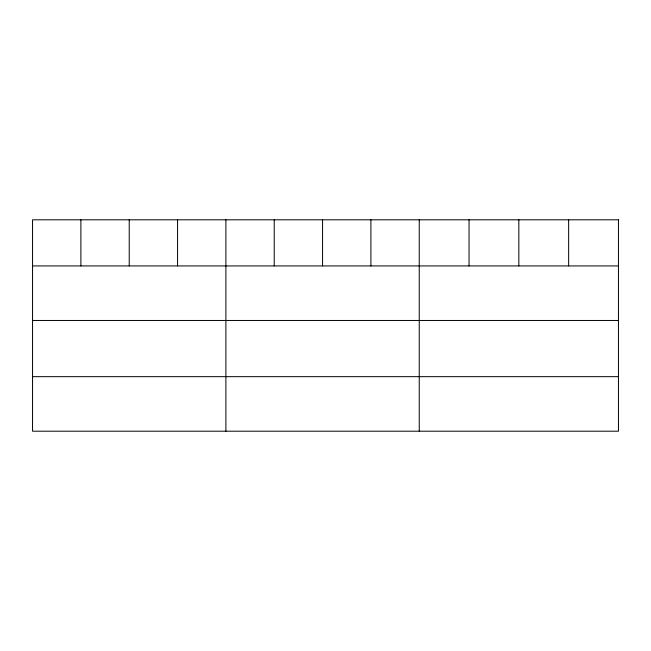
<?xml version="1.0" encoding="UTF-8"?>
<svg xmlns="http://www.w3.org/2000/svg" width="651" height="651" viewBox="0 0 651 651"><rect width="100%" height="100%" fill="white"/><g stroke="black" fill="none" stroke-linecap="round" stroke-linejoin="round"><path stroke-width="0.98" d="M32.55 265.933L618.45 265.933M32.55 320.471L618.45 320.471M32.55 376.66L618.45 376.66M568.648 219.802L568.648 265.933M518.847 219.802L518.847 265.933M469.045 219.802L469.045 265.933M419.244 219.802L419.244 431.198M370.907 219.802L370.907 265.933M322.57 219.802L322.57 265.933M274.234 219.802L274.234 265.933M225.897 219.802L225.897 431.198M177.56 219.802L177.56 265.933M129.224 219.802L129.224 265.933M80.887 219.802L80.887 265.933M618.45 219.802L32.55 219.802L32.55 431.198L618.45 431.198L618.45 219.802"/></g></svg>
